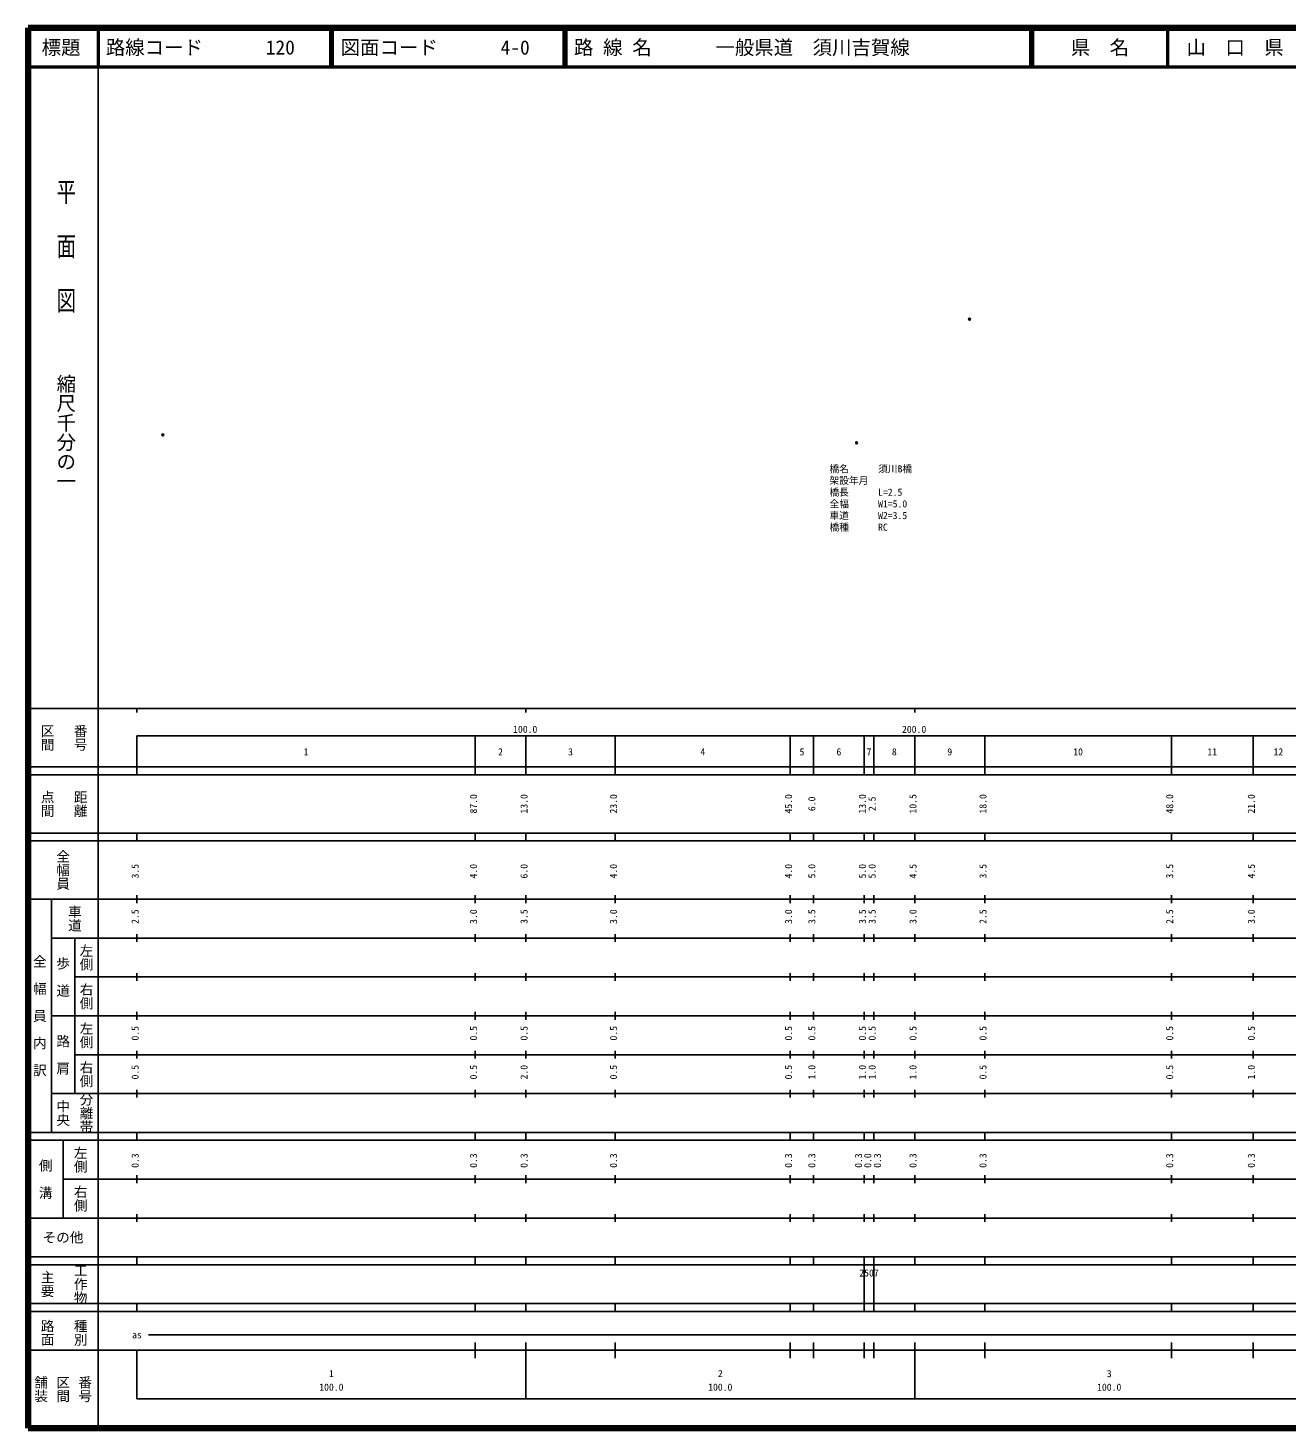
# Model space of a CAD drawing. Units: millimetres on the paper. Extents: x 40 to 680, y 20 to 380.
# Drawn here: x 40 to 363.7, y 20 to 380 of the extents above; entities that cross this region are included whole.
import ezdxf
from ezdxf.enums import TextEntityAlignment as Align

# ---------------------------------------------------------------- set-up
doc = ezdxf.new("R2010")
doc.units = ezdxf.units.MM
doc.header["$PDMODE"] = 32
doc.header["$PDSIZE"] = 0.5
for name, color, linetype in [('M-OTRS', 6, 'Continuous'), ('M-STR-HTXT', 7, 'Continuous'), ('M-TTL-TXT', 7, 'Continuous')]:
    doc.layers.add(name, color=color, linetype=linetype)
for name, color, linetype, lineweight in [('M-TTL', 2, 'Continuous', 140), ('M-TTL-BAND', 7, 'Continuous', 25), ('M-TTL-LINE', 7, 'Continuous', 50)]:
    doc.layers.add(name, color=color, linetype=linetype, lineweight=lineweight)
doc.styles.add('@ＭＳ ゴシック', font='')
doc.styles.add('ＭＳ ゴシック', font='')
doc.styles.get('@ＭＳ ゴシック').set_extended_font_data('@MS Gothic')
doc.styles.get('ＭＳ ゴシック').set_extended_font_data('MS Gothic')

msp = doc.modelspace()

# ---------------------------------------------------------------- linework, layer by layer
at = {"layer": 'M-OTRS'}
for p in [(282.092, 305.143), (74.64, 275.385), (253.063, 273.364)]:
    msp.add_point(p, dxfattribs=at)
at = {"layer": 'M-TTL'}
for p, q in [((40, 380), (40, 20)), ((680, 380), (40, 380)), ((40, 20), (680, 20))]:
    msp.add_line(p, q, dxfattribs=at)
at = {"layer": 'M-TTL-BAND'}
for p, q in [((58, 370), (58, 20)), ((40, 205), (579, 205)), ((68, 205), (68, 204)), ((168, 205), (168, 204)), ((268, 205), (268, 204)), ((68, 198), (579, 198)), ((68, 198), (68, 188)), ((155, 188), (155, 198)), ((168, 188), (168, 198)), ((191, 188), (191, 198)), ((236, 188), (236, 198)), ((242, 188), (242, 198)), ((255, 188), (255, 198)), ((257.5, 188), (257.5, 198)), ((268, 188), (268, 198)), ((286, 188), (286, 198)), ((334, 188), (334, 198)), ((355, 188), (355, 198)), ((40, 190), (579, 190)), ((40, 188), (579, 188)), ((40, 173), (579, 173)), ((68, 171), (68, 173)), ((155, 171), (155, 173)), ((168, 171), (168, 173)), ((191, 171), (191, 173)), ((236, 171), (236, 173)), ((242, 171), (242, 173)), ((255, 171), (255, 173)), ((257.5, 171), (257.5, 173)), ((268, 171), (268, 173)), ((286, 171), (286, 173)), ((334, 171), (334, 173)), ((355, 171), (355, 173)), ((40, 171), (579, 171)), ((40, 156), (579, 156)), ((46, 96), (46, 156)), ((68, 155), (68, 157)), ((155, 155), (155, 157)), ((168, 155), (168, 157)), ((191, 155), (191, 157)), ((236, 155), (236, 157)), ((242, 155), (242, 157)), ((255, 155), (255, 157)), ((257.5, 155), (257.5, 157)), ((268, 155), (268, 157)), ((286, 155), (286, 157)), ((334, 155), (334, 157)), ((355, 155), (355, 157)), ((46, 146), (579, 146)), ((52, 146), (52, 106)), ((68, 145), (68, 147)), ((155, 145), (155, 147)), ((168, 145), (168, 147)), ((191, 145), (191, 147)), ((236, 145), (236, 147)), ((242, 145), (242, 147)), ((255, 145), (255, 147)), ((257.5, 145), (257.5, 147)), ((268, 145), (268, 147)), ((286, 145), (286, 147)), ((334, 145), (334, 147)), ((355, 145), (355, 147)), ((68, 135), (68, 137)), ((155, 135), (155, 137)), ((168, 135), (168, 137)), ((191, 135), (191, 137)), ((236, 135), (236, 137)), ((242, 135), (242, 137)), ((255, 135), (255, 137)), ((257.5, 135), (257.5, 137)), ((268, 135), (268, 137)), ((286, 135), (286, 137)), ((334, 135), (334, 137)), ((355, 135), (355, 137)), ((52, 136), (579, 136)), ((46, 126), (579, 126)), ((68, 125), (68, 127)), ((155, 125), (155, 127)), ((168, 125), (168, 127)), ((191, 125), (191, 127)), ((236, 125), (236, 127)), ((242, 125), (242, 127)), ((255, 125), (255, 127)), ((257.5, 125), (257.5, 127)), ((268, 125), (268, 127)), ((286, 125), (286, 127)), ((334, 125), (334, 127)), ((355, 125), (355, 127)), ((52, 116), (579, 116)), ((68, 115), (68, 117)), ((155, 115), (155, 117)), ((168, 115), (168, 117)), ((191, 115), (191, 117)), ((236, 115), (236, 117)), ((242, 115), (242, 117)), ((255, 115), (255, 117)), ((257.5, 115), (257.5, 117)), ((268, 115), (268, 117)), ((286, 115), (286, 117)), ((334, 115), (334, 117)), ((355, 115), (355, 117)), ((46, 106), (579, 106)), ((68, 105), (68, 107)), ((155, 105), (155, 107)), ((168, 105), (168, 107)), ((191, 105), (191, 107)), ((236, 105), (236, 107)), ((242, 105), (242, 107)), ((255, 105), (255, 107)), ((257.5, 105), (257.5, 107)), ((268, 105), (268, 107)), ((286, 105), (286, 107)), ((334, 105), (334, 107)), ((355, 105), (355, 107)), ((40, 96), (579, 96)), ((40, 94), (579, 94)), ((49, 94), (49, 74)), ((68, 94), (68, 96)), ((155, 94), (155, 96)), ((168, 94), (168, 96)), ((191, 94), (191, 96)), ((236, 94), (236, 96)), ((242, 94), (242, 96)), ((255, 94), (255, 96)), ((257.5, 94), (257.5, 96)), ((268, 94), (268, 96)), ((286, 94), (286, 96)), ((334, 94), (334, 96)), ((355, 94), (355, 96)), ((49, 84), (579, 84)), ((68, 83), (68, 85)), ((155, 83), (155, 85)), ((168, 83), (168, 85)), ((191, 83), (191, 85)), ((236, 83), (236, 85)), ((242, 83), (242, 85)), ((255, 83), (255, 85)), ((257.5, 83), (257.5, 85)), ((268, 83), (268, 85)), ((286, 83), (286, 85)), ((334, 83), (334, 85)), ((355, 83), (355, 85)), ((40, 74), (579, 74)), ((68, 73), (68, 75)), ((155, 73), (155, 75)), ((168, 73), (168, 75)), ((191, 73), (191, 75)), ((236, 73), (236, 75)), ((242, 73), (242, 75)), ((255, 73), (255, 75)), ((257.5, 73), (257.5, 75)), ((268, 73), (268, 75)), ((286, 73), (286, 75)), ((334, 73), (334, 75)), ((355, 73), (355, 75)), ((40, 64), (579, 64)), ((40, 62), (579, 62)), ((68, 62), (68, 64)), ((155, 62), (155, 64)), ((168, 62), (168, 64)), ((191, 62), (191, 64)), ((236, 62), (236, 64)), ((242, 62), (242, 64)), ((255, 62), (255, 64)), ((255, 52), (255, 62)), ((257.5, 62), (257.5, 64)), ((257.5, 52), (257.5, 62)), ((268, 62), (268, 64)), ((286, 62), (286, 64)), ((334, 62), (334, 64)), ((355, 62), (355, 64)), ((40, 52), (579, 52)), ((68, 50), (68, 52)), ((155, 50), (155, 52)), ((168, 50), (168, 52)), ((191, 50), (191, 52)), ((236, 50), (236, 52)), ((242, 50), (242, 52)), ((255, 50), (255, 52)), ((257.5, 50), (257.5, 52)), ((268, 50), (268, 52)), ((286, 50), (286, 52)), ((334, 50), (334, 52)), ((355, 50), (355, 52)), ((40, 50), (579, 50)), ((71, 44), (565, 44)), ((40, 40), (579, 40)), ((68, 40), (68, 27.5)), ((155, 38), (155, 42)), ((168, 27.5), (168, 42)), ((191, 38), (191, 42)), ((236, 38), (236, 42)), ((242, 38), (242, 42)), ((255, 38), (255, 42)), ((257.5, 38), (257.5, 42)), ((268, 27.5), (268, 42)), ((286, 38), (286, 42)), ((334, 38), (334, 42)), ((355, 38), (355, 42)), ((68, 27.5), (579, 27.5))]:
    msp.add_line(p, q, dxfattribs=at)
at = {"layer": 'M-TTL-LINE'}
for p, q in [((58, 380), (58, 370)), ((117.75, 380), (117.75, 370)), ((118.25, 380), (118.25, 370)), ((177.75, 380), (177.75, 370)), ((178.25, 380), (178.25, 370)), ((297.75, 380), (297.75, 370)), ((298.25, 380), (298.25, 370)), ((333, 380), (333, 370)), ((40, 370), (680, 370))]:
    msp.add_line(p, q, dxfattribs=at)

# ---------------------------------------------------------------- texts
at = {"layer": 'M-STR-HTXT', "style": 'ＭＳ ゴシック'}
for s, p in [('橋名\u3000\u3000\u3000須川B橋', (246.076, 265.17)), ('架設年月\u3000', (246.076, 262.17)), ('橋長\u3000\u3000\u3000L=2.5', (246.076, 259.17)), ('全幅\u3000\u3000\u3000W1=5.0', (246.076, 256.17)), ('車道\u3000\u3000\u3000W2=3.5', (246.076, 253.17)), ('橋種\u3000\u3000\u3000RC', (246.076, 250.17))]:
    msp.add_text(s, height=1.833, dxfattribs=at).set_placement(p, align=Align.BOTTOM_LEFT)
at = {"layer": 'M-TTL-BAND', "style": '@ＭＳ ゴシック', "width": 1.4}
msp.add_text('平  面  図', height=3.666, rotation=270, dxfattribs=at).set_placement((49.777, 306.475), align=Align.MIDDLE_RIGHT)
at = {"layer": 'M-TTL-BAND', "style": '@ＭＳ ゴシック'}
msp.add_text('縮尺千分の一', height=3.666, rotation=270, dxfattribs=at).set_placement((49.777, 261.03), align=Align.MIDDLE_RIGHT)
for s, p in [('区間', (45, 197.5)), ('番号', (53.5, 197.5)), ('点間', (45, 180.5)), ('距離', (53.5, 180.5)), ('全幅員', (49, 163.5)), ('車道', (52, 151)), ('左側', (55, 141)), ('全\u3000幅\u3000員\u3000内\u3000訳', (43, 126)), ('歩\u3000道', (49, 136)), ('右側', (55, 131)), ('左側', (55, 121)), ('路\u3000肩', (49, 116)), ('右側', (55, 111)), ('分離帯', (55, 101)), ('中央', (49, 101)), ('左側', (53.5, 89)), ('側\u3000溝', (44.5, 84)), ('右側', (53.5, 79)), ('工作物', (53.5, 57)), ('主要', (45, 57)), ('路面', (45, 44.5)), ('種別', (53.5, 44.5)), ('舗装', (43.333, 30)), ('区間', (49, 30)), ('番号', (54.667, 30))]:
    msp.add_text(s, height=2.566, rotation=270, dxfattribs=at).set_placement(p, align=Align.MIDDLE_CENTER)
at = {"layer": 'M-TTL-BAND', "style": 'ＭＳ ゴシック'}
for s, p in [('100.0', (167.844, 198.195)), ('200.0', (267.844, 198.195)), ('1', (111.5, 192.405)), ('2', (161.5, 192.405)), ('3', (179.5, 192.405)), ('4', (213.5, 192.405)), ('5', (239, 192.405)), ('6', (248.5, 192.405)), ('7', (256.25, 192.405)), ('8', (262.75, 192.405)), ('9', (277, 192.405)), ('10', (310, 192.405)), ('11', (344.5, 192.405)), ('12', (361.5, 192.405)), ('as', (68, 42.5)), ('1', (118, 32.523)), ('2', (218, 32.523)), ('3', (318, 32.523)), ('100.0', (118, 29.033)), ('100.0', (218, 29.033)), ('100.0', (318, 29.033))]:
    msp.add_text(s, height=1.833, dxfattribs=at).set_placement(p, align=Align.BOTTOM_CENTER)
for s, p in [('87.0', (156, 180.5)), ('13.0', (169, 180.5)), ('23.0', (192, 180.5)), ('45.0', (237, 180.5)), ('6.0', (243, 180.5)), ('13.0', (256, 180.5)), ('2.5', (258.5, 180.5)), ('10.5', (269, 180.5)), ('18.0', (287, 180.5)), ('48.0', (335, 180.5)), ('21.0', (356, 180.5)), ('3.5', (69, 163.174)), ('4.0', (156, 163.174)), ('6.0', (169, 163.174)), ('4.0', (192, 163.174)), ('4.0', (237, 163.174)), ('5.0', (243, 163.174)), ('5.0', (256, 163.174)), ('5.0', (258.5, 163.174)), ('4.5', (269, 163.174)), ('3.5', (287, 163.174)), ('3.5', (335, 163.174)), ('4.5', (356, 163.174)), ('2.5', (69, 151.5)), ('3.0', (156, 151.5)), ('3.5', (169, 151.5)), ('3.0', (192, 151.5)), ('3.0', (237, 151.5)), ('3.5', (243, 151.5)), ('3.5', (256, 151.5)), ('3.5', (258.5, 151.5)), ('3.0', (269, 151.5)), ('2.5', (287, 151.5)), ('2.5', (335, 151.5)), ('3.0', (356, 151.5)), ('0.5', (69, 121.5)), ('0.5', (156, 121.5)), ('0.5', (169, 121.5)), ('0.5', (192, 121.5)), ('0.5', (237, 121.5)), ('0.5', (243, 121.5)), ('0.5', (256, 121.5)), ('0.5', (258.5, 121.5)), ('0.5', (269, 121.5)), ('0.5', (287, 121.5)), ('0.5', (335, 121.5)), ('0.5', (356, 121.5)), ('0.5', (69, 111.5)), ('0.5', (156, 111.5)), ('2.0', (169, 111.5)), ('0.5', (192, 111.5)), ('0.5', (237, 111.5)), ('1.0', (243, 111.5)), ('1.0', (256, 111.5)), ('1.0', (258.5, 111.5)), ('1.0', (269, 111.5)), ('0.5', (287, 111.5)), ('0.5', (335, 111.5)), ('1.0', (356, 111.5)), ('0.3', (69, 88.764)), ('0.3', (156, 88.764)), ('0.3', (169, 88.764)), ('0.3', (192, 88.764)), ('0.3', (237, 88.764)), ('0.3', (243, 88.764)), ('0.3', (255, 88.764)), ('0.0', (257.37, 88.764)), ('0.3', (259.87, 88.764)), ('0.3', (269, 88.764)), ('0.3', (287, 88.764)), ('0.3', (335, 88.764)), ('0.3', (356, 88.764))]:
    msp.add_text(s, height=1.833, rotation=90, dxfattribs=at).set_placement(p, align=Align.BOTTOM_CENTER)
msp.add_text('その他', height=2.566, dxfattribs=at).set_placement((49, 69), align=Align.MIDDLE_CENTER)
msp.add_text('2507', height=1.833, dxfattribs=at).set_placement((253.75, 58.405), align=Align.BOTTOM_LEFT)
at = {"layer": 'M-TTL-TXT', "style": 'ＭＳ ゴシック'}
for s, p in [('標題', (48.5, 375)), ('県\u3000名', (315.625, 375)), ('山\u3000口\u3000県', (350.375, 375))]:
    msp.add_text(s, height=3.666, dxfattribs=at).set_placement(p, align=Align.MIDDLE_CENTER)
for s, p in [('路線コード', (60, 375)), ('120', (101.142, 375)), ('図面コード', (120.38, 375)), ('4-0', (161.521, 375)), ('路 線 名', (180.38, 375)), ('一般県道\u3000須川吉賀線', (216.734, 375))]:
    msp.add_text(s, height=3.666, dxfattribs=at).set_placement(p, align=Align.MIDDLE_LEFT)

doc.saveas('drawing.dxf')
